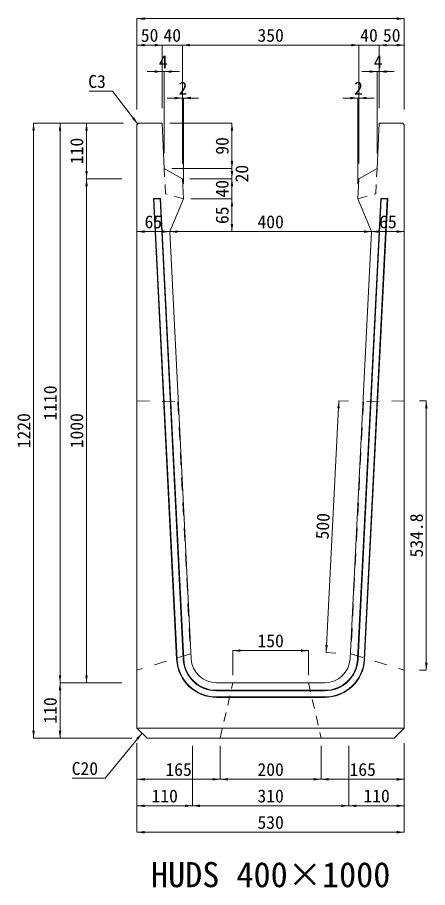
# Model space of a CAD drawing. Units: millimetres at full size. Extents: x 127218 to 153459, y 69919 to 78768.
# Drawn here: x 136276 to 137090, y 72527 to 74253 of the extents above; entities that cross this region are included whole.
import ezdxf
from ezdxf.enums import TextEntityAlignment as Align

# ---------------------------------------------------------------- set-up
doc = ezdxf.new("R2010")
doc.units = ezdxf.units.MM
doc.header["$LTSCALE"] = 25
doc.linetypes.add('USER1', pattern=[2, 1, -1])
doc.linetypes.add('USER2', pattern=[1.35, 0.75, -0.6])
for name, color, linetype, lineweight in [('0_2', 7, 'USER1', 9), ('寸法線', 7, 'Continuous', 9), ('引出線', 4, 'Continuous', 9), ('本体', 2, 'Continuous', 13), ('目地', 102, 'Continuous', 5)]:
    doc.layers.add(name, color=color, linetype=linetype, lineweight=lineweight)
doc.layers.add('文字', color=7, linetype='Continuous')
doc.styles.add('ＭＳ ゴシック', font='')
doc.styles.get('ＭＳ ゴシック').set_extended_font_data('MS Gothic')

# ---------------------------------------------------------------- blocks, each defined once
blk = doc.blocks.new('filled_arrow')
at = {"color": 0, "linetype": 'Continuous', "lineweight": -2}
blk.add_solid([(7.5, 1.25), (0, 0), (7.5, -1.25)], dxfattribs=at)

msp = doc.modelspace()

# ---------------------------------------------------------------- linework, layer by layer
at = {"layer": '0_2'}
for p, q in [((136513.5, 73492.98), (136594.48, 73490.31)), ((136594.48, 73490.31), (136619.61, 72990.95)), ((136962.51, 73490.31), (136937.39, 72990.95)), ((137043.5, 73492.98), (136962.51, 73490.31)), ((136619.61, 72990.95), (136513.5, 72958.21)), ((136937.39, 72990.95), (137043.5, 72958.21))]:
    msp.add_line(p, q, dxfattribs=at)
at = {"layer": '寸法線'}
for p, q in [((136513.5, 74250.96), (137043.5, 74250.96)), ((136513.5, 74070.46), (136513.5, 74250.96)), ((137043.5, 74070.46), (137043.5, 74250.96)), ((136563.5, 74198.46), (136513.5, 74198.46)), ((136513.5, 74070.46), (136513.5, 74198.46)), ((136633.5, 74198.46), (136533.5, 74198.46)), ((136563.5, 74073.46), (136563.5, 74198.46)), ((136563.5, 74073.46), (136563.5, 74198.46)), ((136953.5, 74198.46), (136603.5, 74198.46)), ((136603.5, 73963.46), (136603.5, 74198.46)), ((136603.5, 73963.46), (136603.5, 74198.46)), ((137023.5, 74198.46), (136923.5, 74198.46)), ((136953.5, 73963.46), (136953.5, 74198.46)), ((136953.5, 73963.46), (136953.5, 74198.46)), ((137043.5, 74198.46), (136993.5, 74198.46)), ((136993.5, 74073.46), (136993.5, 74198.46)), ((136993.5, 74073.46), (136993.5, 74198.46)), ((137043.5, 74070.46), (137043.5, 74198.46)), ((136597.5, 74145.96), (136533.5, 74145.96)), ((136563.5, 74073.46), (136563.5, 74145.96)), ((136567.5, 73983.46), (136567.5, 74145.96)), ((136959.5, 74145.96), (137023.5, 74145.96)), ((136989.5, 73983.46), (136989.5, 74145.96)), ((136993.5, 74073.46), (136993.5, 74145.96)), ((136635.5, 74093.46), (136573.5, 74093.46)), ((136603.5, 73963.46), (136603.5, 74093.46)), ((136605.5, 73923.46), (136605.5, 74093.46)), ((136921.5, 74093.46), (136983.5, 74093.46)), ((136951.5, 73923.46), (136951.5, 74093.46)), ((136953.5, 73963.46), (136953.5, 74093.46)), ((136308.5, 72823.46), (136308.5, 74043.46)), ((136486.5, 74043.46), (136308.5, 74043.46)), ((136361, 74043.46), (136361, 72933.46)), ((136486.5, 74043.46), (136361, 74043.46)), ((136413.5, 74043.46), (136413.5, 73933.46)), ((136486.5, 74043.46), (136413.5, 74043.46)), ((136578.5, 74043.46), (136701.76, 74043.46)), ((136701.76, 74043.46), (136701.76, 73953.46)), ((136701.76, 73903.46), (136701.76, 73983.46)), ((136701.76, 73963.46), (136701.76, 73863.46)), ((136582.5, 73953.46), (136701.76, 73953.46)), ((136582.5, 73953.46), (136701.76, 73953.46)), ((136413.5, 73933.46), (136413.5, 72933.46)), ((136483.5, 73933.46), (136413.5, 73933.46)), ((136483.5, 73933.46), (136413.5, 73933.46)), ((136618.5, 73933.46), (136701.76, 73933.46)), ((136618.5, 73933.46), (136701.76, 73933.46)), ((136620.5, 73893.46), (136701.76, 73893.46)), ((136620.5, 73893.46), (136701.76, 73893.46)), ((136701.76, 73893.46), (136701.76, 73828.46)), ((136578.5, 73828.46), (136513.5, 73828.46)), ((136578.5, 73828.46), (136978.5, 73828.46)), ((136593.5, 73828.46), (136701.76, 73828.46)), ((136978.5, 73828.46), (137043.5, 73828.46)), ((136913.77, 73492.77), (136888.65, 72993.4)), ((136932.55, 73491.82), (136913.77, 73492.77)), ((137073.5, 73492.98), (137087.12, 73492.98)), ((137087.12, 73492.98), (137087.12, 72958.21)), ((136853.5, 72997.19), (136703.5, 72997.19)), ((136703.5, 72948.46), (136703.5, 72997.19)), ((136853.5, 72948.46), (136853.5, 72997.19)), ((136907.43, 72992.45), (136888.65, 72993.4)), ((137073.5, 72958.21), (137087.12, 72958.21)), ((136361, 72933.46), (136361, 72823.46)), ((136483.5, 72933.46), (136361, 72933.46)), ((136483.5, 72933.46), (136361, 72933.46)), ((136483.5, 72933.46), (136413.5, 72933.46)), ((136503.5, 72823.46), (136308.5, 72823.46)), ((136503.5, 72823.46), (136361, 72823.46)), ((136513.5, 72813.46), (136513.5, 72689.38)), ((136513.5, 72813.46), (136513.5, 72636.88)), ((136513.5, 72813.46), (136513.5, 72741.88)), ((136623.5, 72808.46), (136623.5, 72689.38)), ((136678.5, 72808.46), (136678.5, 72741.88)), ((136878.5, 72808.46), (136878.5, 72741.88)), ((136933.5, 72808.46), (136933.5, 72689.38)), ((137043.5, 72813.46), (137043.5, 72689.38)), ((137043.5, 72813.46), (137043.5, 72636.88)), ((137043.5, 72813.46), (137043.5, 72741.88)), ((136623.5, 72793.46), (136623.5, 72689.38)), ((136678.5, 72793.46), (136678.5, 72741.88)), ((136878.5, 72793.46), (136878.5, 72741.88)), ((136933.5, 72793.46), (136933.5, 72689.38)), ((136513.5, 72741.88), (136678.5, 72741.88)), ((136878.5, 72741.88), (136678.5, 72741.88)), ((136878.5, 72741.88), (137043.5, 72741.88)), ((136513.5, 72689.38), (136623.5, 72689.38)), ((136623.5, 72689.38), (136933.5, 72689.38)), ((136933.5, 72689.38), (137043.5, 72689.38)), ((136513.5, 72636.88), (137043.5, 72636.88))]:
    msp.add_line(p, q, dxfattribs=at)
at = {"layer": '引出線'}
for points in [[(136515, 74041.96), (136465.12, 74106.83), (136418.46, 74106.83)], [(136523.5, 72833.46), (136450.2, 72743.86), (136385.31, 72743.86)]]:
    msp.add_lwpolyline(points, dxfattribs=at)
at = {"layer": '本体'}
msp.add_line((136671.05, 72933.46), (136885.95, 72933.46), dxfattribs=at)
at = {"layer": '本体', "lineweight": 9}
msp.add_line((136513.5, 72843.46), (137043.5, 72843.46), dxfattribs=at)
at = {"layer": '本体'}
for points in [[(136993.5, 74043.46), (137040.5, 74043.46), (137043.5, 74040.46), (137043.5, 72843.46), (137023.5, 72823.46), (136533.5, 72823.46), (136513.5, 72843.46), (136513.5, 74040.46), (136516.5, 74043.46), (136563.5, 74043.46), (136567.5, 73953.46), (136603.5, 73933.46), (136605.5, 73893.46), (136578.5, 73828.46), (136621.11, 72980.95)], [(136935.88, 72980.95), (136978.5, 73828.46), (136951.5, 73893.46), (136953.5, 73933.46), (136989.5, 73953.46), (136993.5, 74043.46)]]:
    msp.add_lwpolyline(points, dxfattribs=at)
at = {"layer": '本体', "linetype": 'USER2', "lineweight": 9}
for points in [[(136605.5, 73893.46), (136570.16, 73903.46), (136567.5, 73953.46)], [(136951.5, 73893.46), (136986.83, 73903.46), (136989.5, 73953.46)]]:
    msp.add_lwpolyline(points, dxfattribs=at)
msp.add_lwpolyline([(136703.5, 72933.46), (136853.5, 72933.46), (136878.5, 72823.46), (136678.5, 72823.46)], close=True, dxfattribs=at)
at = {"layer": '本体'}
for centre, start, end in [((136671.05, 72983.46), 182.87837, 270), ((136885.95, 72983.46), 270, 357.12163)]:
    msp.add_arc(centre, 50, start, end, dxfattribs=at)
at = {"layer": '目地'}
for p, q in [((136546.14, 73894.46), (136592.15, 72979.49)), ((136546.14, 73894.46), (136547.19, 73893.46)), ((136559.21, 73893.46), (136560.16, 73894.46)), ((137009.8, 73893.46), (136963.85, 72979.54)), ((136997.79, 73893.46), (136996.83, 73894.46)), ((137010.85, 73894.46), (137009.8, 73893.46)), ((136885.95, 72918.46), (136671.05, 72918.46)), ((136671.05, 72917.46), (136885.95, 72917.46)), ((136885.95, 72905.46), (136671.05, 72905.46)), ((136671.05, 72904.46), (136885.95, 72904.46))]:
    msp.add_line(p, q, dxfattribs=at)
for points in [[(136606.13, 72980.19), (136560.16, 73894.46), (136546.14, 73894.46)], [(136593.14, 72979.54), (136547.19, 73893.46), (136559.21, 73893.46), (136605.13, 72980.14)], [(136964.85, 72979.49), (137010.85, 73894.46), (136996.83, 73894.46), (136950.87, 72980.19)], [(136951.86, 72980.14), (136997.79, 73893.46), (137009.8, 73893.46)]]:
    msp.add_lwpolyline(points, dxfattribs=at)
for centre, radius, start, end in [((136671.05, 72983.46), 79, 182.87837, 270), ((136671.05, 72983.46), 78, 182.87837, 270), ((136671.05, 72983.46), 66, 182.87837, 270), ((136671.05, 72983.46), 65, 182.87837, 270), ((136885.95, 72983.46), 65, 270, 357.12163), ((136885.95, 72983.46), 66, 270, 357.12163), ((136885.95, 72983.46), 78, 270, 357.12163), ((136885.95, 72983.46), 79, 270, 357.12163)]:
    msp.add_arc(centre, radius, start, end, dxfattribs=at)

# ---------------------------------------------------------------- block references
at = {"layer": '寸法線', "xscale": 2, "yscale": 2}
for p in [(136513.5, 74250.96), (136513.5, 74198.46), (136603.5, 74198.46), (136603.5, 74198.46), (136993.5, 74198.46), (136993.5, 74198.46), (136567.5, 74145.96), (136993.5, 74145.96), (136605.5, 74093.46), (136953.5, 74093.46), (136513.5, 73828.46), (136578.5, 73828.46), (136978.5, 73828.46), (136703.5, 72997.19), (136513.5, 72741.88), (136678.5, 72741.88), (136878.5, 72741.88), (136513.5, 72689.38), (136623.5, 72689.38), (136933.5, 72689.38), (136513.5, 72636.88)]:
    msp.add_blockref('filled_arrow', p, dxfattribs=at)
for p, rotation in [((137043.5, 74250.96), 180), ((136563.5, 74198.46), 180), ((136563.5, 74198.46), 180), ((136953.5, 74198.46), 180), ((136953.5, 74198.46), 180), ((137043.5, 74198.46), 180), ((136563.5, 74145.96), 180), ((136989.5, 74145.96), 180), ((136603.5, 74093.46), 180), ((136951.5, 74093.46), 180), ((136308.5, 74043.46), 270), ((136361, 74043.46), 270), ((136413.5, 74043.46), 270), ((136701.76, 74043.46), 270), ((136701.76, 73953.46), 90), ((136701.76, 73953.46), 90), ((136413.5, 73933.46), 90), ((136701.76, 73933.46), 90), ((136413.5, 73933.46), 270), ((136701.76, 73933.46), 270), ((136701.76, 73893.46), 270), ((136701.76, 73893.46), 270), ((136701.76, 73828.46), 90), ((136578.5, 73828.46), 180), ((136978.5, 73828.46), 180), ((137043.5, 73828.46), 180), ((136913.77, 73492.77), 267.1), ((137087.12, 73492.98), 270), ((136853.5, 72997.19), 180), ((136888.65, 72993.4), 87.1), ((137087.12, 72958.21), 90), ((136361, 72933.46), 90), ((136413.5, 72933.46), 90), ((136361, 72933.46), 270), ((136308.5, 72823.46), 90), ((136361, 72823.46), 90), ((136678.5, 72741.88), 180), ((136878.5, 72741.88), 180), ((137043.5, 72741.88), 180), ((136623.5, 72689.38), 180), ((136933.5, 72689.38), 180), ((137043.5, 72689.38), 180), ((137043.5, 72636.88), 180)]:
    msp.add_blockref('filled_arrow', p, dxfattribs=dict(at, rotation=rotation))
at = {"layer": '引出線', "xscale": 2, "yscale": 2}
for p, rotation in [((136515, 74041.96), 127.6), ((136523.5, 72833.46), 230.7)]:
    msp.add_blockref('filled_arrow', p, dxfattribs=dict(at, rotation=rotation))

# ---------------------------------------------------------------- texts
at = {"layer": '寸法線', "style": 'ＭＳ ゴシック'}
for s, p in [('50', (136538.5, 74217.96)), ('40', (136583.5, 74217.96)), ('350', (136778.5, 74217.96)), ('40', (136973.5, 74217.96)), ('50', (137018.5, 74217.96)), ('4', (136565.5, 74165.46)), ('4', (136991.5, 74165.46)), ('2', (136604.5, 74112.96)), ('2', (136952.5, 74112.96)), ('65', (136546, 73847.96)), ('400', (136778.5, 73847.96)), ('65', (137011, 73847.96)), ('150', (136778.5, 73016.69)), ('165', (136596, 72761.38)), ('200', (136778.5, 72761.38)), ('165', (136961, 72761.38)), ('110', (136568.5, 72708.88)), ('310', (136778.5, 72708.88)), ('110', (136988.5, 72708.88)), ('530', (136778.5, 72656.38))]:
    msp.add_text(s, height=25.63, dxfattribs=at).set_placement(p, align=Align.MIDDLE_CENTER)
for s, rotation, p in [('110', 90, (136394, 73988.46)), ('90', 90, (136682.26, 73998.46)), ('20', 90, (136721.26, 73943.46)), ('40', 90, (136682.26, 73913.46)), ('65', 90, (136682.26, 73860.96)), ('1110', 90, (136341.5, 73488.46)), ('1220', 90, (136289, 73433.46)), ('1000', 90, (136394, 73433.46)), ('500', 87.12, (136881.73, 73244.06)), ('534.8', 90, (137067.62, 73225.6)), ('110', 90, (136341.5, 72878.46))]:
    msp.add_text(s, height=25.63, rotation=rotation, dxfattribs=at).set_placement(p, align=Align.MIDDLE_CENTER)
at = {"layer": '引出線', "style": 'ＭＳ ゴシック'}
for s, p in [('C3', (136434.29, 74139.23)), ('C20', (136410.25, 72776.26))]:
    msp.add_text(s, height=25.63, dxfattribs=at).set_placement(p, align=Align.TOP_CENTER)
at = {"layer": '文字', "style": 'ＭＳ ゴシック'}
msp.add_text('HUDS 400×1000', height=49.84, dxfattribs=at).set_placement((136778.5, 72552.79), align=Align.MIDDLE_CENTER)

doc.saveas('drawing.dxf')
